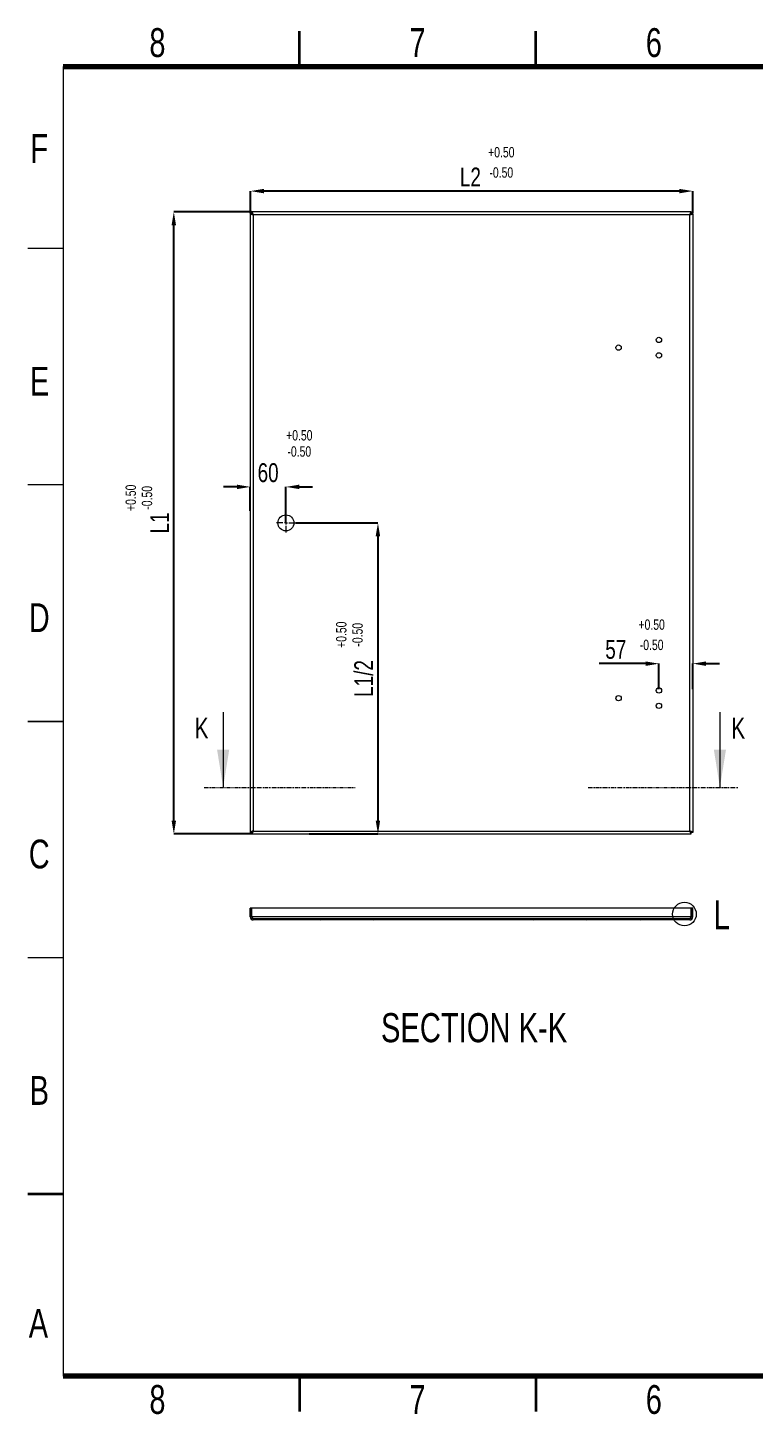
# Model space of a CAD drawing. Header units: millimetres. Extents: x 4737 to 8046, y 1342 to 3680.
# Drawn here: x 4737 to 5962, y 1342 to 3680 of the extents above; entities that cross this region are included whole.
import ezdxf

# ---------------------------------------------------------------- set-up
doc = ezdxf.new("R2010")
doc.units = ezdxf.units.MM
doc.linetypes.add('PHANTOM', pattern=[12.7, 6.35, -1.27, 1.27, -1.27, 1.27, -1.27])
doc.styles.add('SLDTEXTSTYLE0', font='TXT', dxfattribs={"width": 0.75})
doc.dimstyles.new('SLDDIMSTYLE30', dxfattribs={"dimscale": 15, "dimtxt": 2.116667, "dimasz": 1.5, "dimexe": 0, "dimexo": 0.0625, "dimgap": 0.529167, "dimtad": 1, "dimdec": 0, "dimrnd": 1e-09, "dimzin": 12, "dimdsep": 46, "dimtxsty": 'SLDTEXTSTYLE0', "dimcen": 0.09, "dimadec": 0, "dimazin": 3, "dimtfac": 1, "dimtdec": 0, "dimtofl": 0, "dimtmove": 0, "dimatfit": 3, "dimfxl": 1, "dimfrac": 2, "dimtolj": 1, "dimtzin": 12, "dimarcsym": 0})

# ---------------------------------------------------------------- blocks, each defined once
blk = doc.blocks.new('SW_CENTERMARKSYMBOL_16')
at = {"color": 0, "linetype": 'Continuous', "lineweight": 0}
for p, q in [((-0.25, 0), (-0.8, 0)), ((0, 0), (-0.125, 0)), ((0, 0.25), (0, 0.8)), ((0, 0), (0, 0.125)), ((0, 0), (0, -0.125)), ((0, 0), (0.125, 0)), ((0.25, 0), (0.8, 0)), ((0, -0.25), (0, -0.8))]:
    blk.add_line(p, q, dxfattribs=at)
blk = doc.blocks.new('*D37')
at = {"color": 0, "lineweight": -2, "transparency": 16777216}
for p, q in [((5114.5, 3369.6), (4983.7, 3369.6)), ((4983.7, 2343.1), (4983.7, 3347.1)), ((5114.6, 2320.6), (4983.7, 2320.6))]:
    blk.add_line(p, q, dxfattribs=at)
at = {"color": 0, "transparency": 16777216}
for points in [[(4980, 3347.1), (4987.5, 3347.1), (4983.7, 3369.6)], [(4980, 2343.1), (4987.5, 2343.1), (4983.7, 2320.6)]]:
    blk.add_solid(points, dxfattribs=at)
at = {"layer": 'Defpoints', "color": 0, "transparency": 16777216}
for p in [(4983.7, 3369.6), (5115.4, 3369.6), (5115.5, 2320.6)]:
    blk.add_point(p, dxfattribs=at)
at = {"color": 0, "transparency": 16777216, "insert": (4959.9, 2845.1), "char_height": 31.75, "attachment_point": 5, "rotation": 90, "style": 'SLDTEXTSTYLE0'}
blk.add_mtext('\\A1;L1', dxfattribs=at)
blk = doc.blocks.new('*D38')
at = {"color": 0, "lineweight": -2, "transparency": 16777216}
for p, q in [((5113, 3367.3), (5113, 3404.6)), ((5836.2, 3404.6), (5135.5, 3404.6)), ((5858.7, 3367.7), (5858.7, 3404.6))]:
    blk.add_line(p, q, dxfattribs=at)
at = {"color": 0, "transparency": 16777216}
for points in [[(5135.5, 3408.3), (5135.5, 3400.8), (5113, 3404.6)], [(5836.2, 3408.3), (5836.2, 3400.8), (5858.7, 3404.6)]]:
    blk.add_solid(points, dxfattribs=at)
at = {"layer": 'Defpoints', "color": 0, "transparency": 16777216}
for p in [(5113, 3404.6), (5858.7, 3366.8), (5113, 3366.4)]:
    blk.add_point(p, dxfattribs=at)
at = {"color": 0, "transparency": 16777216, "insert": (5483.8, 3428.4), "char_height": 31.75, "attachment_point": 5, "style": 'SLDTEXTSTYLE0'}
blk.add_mtext('\\A1;L2', dxfattribs=at)
blk = doc.blocks.new('*D39')
at = {"color": 0, "lineweight": -2, "transparency": 16777216}
for p, q in [((5090.2, 2905.8), (5067.7, 2905.8)), ((5112.7, 2865.5), (5112.7, 2905.8)), ((5172.7, 2844.8), (5172.7, 2905.8)), ((5195.2, 2905.8), (5217.7, 2905.8))]:
    blk.add_line(p, q, dxfattribs=at)
at = {"color": 0, "transparency": 16777216}
for points in [[(5090.2, 2909.6), (5090.2, 2902.1), (5112.7, 2905.8)], [(5195.2, 2909.6), (5195.2, 2902.1), (5172.7, 2905.8)]]:
    blk.add_solid(points, dxfattribs=at)
at = {"layer": 'Defpoints', "color": 0, "transparency": 16777216}
for p in [(5112.7, 2905.8), (5112.7, 2864.5), (5172.7, 2843.8)]:
    blk.add_point(p, dxfattribs=at)
at = {"color": 0, "transparency": 16777216, "insert": (5142.7, 2929.6), "char_height": 31.75, "attachment_point": 5, "style": 'SLDTEXTSTYLE0'}
blk.add_mtext('\\A1;60', dxfattribs=at)
blk = doc.blocks.new('*D40')
at = {"color": 0, "lineweight": -2, "transparency": 16777216}
for p, q in [((5189.6, 2845.1), (5327.9, 2845.1)), ((5327.9, 2822.6), (5327.9, 2343.1)), ((5212, 2320.6), (5327.9, 2320.6))]:
    blk.add_line(p, q, dxfattribs=at)
at = {"color": 0, "transparency": 16777216}
for points in [[(5324.1, 2822.6), (5331.6, 2822.6), (5327.9, 2845.1)], [(5324.1, 2343.1), (5331.6, 2343.1), (5327.9, 2320.6)]]:
    blk.add_solid(points, dxfattribs=at)
at = {"layer": 'Defpoints', "color": 0, "transparency": 16777216}
for p in [(5188.7, 2845.1), (5211.1, 2320.6), (5327.9, 2320.6)]:
    blk.add_point(p, dxfattribs=at)
at = {"color": 0, "transparency": 16777216, "insert": (5304.1, 2582.8), "char_height": 31.75, "attachment_point": 5, "rotation": 90, "style": 'SLDTEXTSTYLE0'}
blk.add_mtext('\\A1;L1/2', dxfattribs=at)
blk = doc.blocks.new('*D43')
at = {"color": 0, "lineweight": -2, "transparency": 16777216}
for p, q in [((5779.2, 2607.8), (5701.1, 2607.8)), ((5801.7, 2564.8), (5801.7, 2607.8)), ((5858.7, 2564.8), (5858.7, 2607.8)), ((5881.2, 2607.8), (5903.7, 2607.8))]:
    blk.add_line(p, q, dxfattribs=at)
at = {"color": 0, "transparency": 16777216}
for points in [[(5779.2, 2611.5), (5779.2, 2604), (5801.7, 2607.8)], [(5881.2, 2611.5), (5881.2, 2604), (5858.7, 2607.8)]]:
    blk.add_solid(points, dxfattribs=at)
at = {"layer": 'Defpoints', "color": 0, "transparency": 16777216}
for p in [(5858.7, 2607.8), (5801.7, 2563.8), (5858.7, 2563.8)]:
    blk.add_point(p, dxfattribs=at)
at = {"color": 0, "transparency": 16777216, "insert": (5728.9, 2631.6), "char_height": 31.75, "attachment_point": 5, "style": 'SLDTEXTSTYLE0'}
blk.add_mtext('\\A1;57', dxfattribs=at)

msp = doc.modelspace()

# ---------------------------------------------------------------- hatches: boundary and pattern name
at = {"linetype": 'Continuous', "lineweight": 20}
h = msp.add_hatch(dxfattribs=at)
h.set_pattern_fill('ANSI31', scale=20, style=0)
h.set_pattern_definition([(45, (-561.32, -742.63), (-44.9013, 44.9013), [])])
edge = h.paths.add_edge_path(flags=0)
edge.add_line((5858.7, 2180.7), (5858.7, 2195.7))
edge.add_line((5858.7, 2195.7), (5856.7, 2195.7))
edge.add_line((5856.7, 2195.7), (5856.7, 2180.7))
edge.add_arc((5853.7, 2180.7), 3, 270, 360, ccw=False)
edge.add_line((5853.7, 2177.7), (5117.7, 2177.7))
edge.add_arc((5117.7, 2180.7), 3, 180, 270, ccw=False)
edge.add_line((5114.7, 2180.7), (5114.7, 2195.7))
edge.add_line((5114.7, 2195.7), (5112.7, 2195.7))
edge.add_line((5112.7, 2195.7), (5112.7, 2180.7))
edge.add_arc((5117.7, 2180.7), 5, 180, 270)
edge.add_line((5117.7, 2175.7), (5853.7, 2175.7))
edge.add_arc((5853.7, 2180.7), 5, 270, 360)

# ---------------------------------------------------------------- linework, layer by layer
at = {"linetype": 'Continuous', "lineweight": 35}
for p, q in [((5195.8, 3614.6), (5195.8, 3674.4)), ((5594.3, 3614.6), (5594.3, 3674.4)), ((4797.2, 1713.4), (4737.4, 1713.4)), ((5195.8, 1406.5), (5195.8, 1346.7)), ((5594.3, 1406.5), (5594.3, 1346.7))]:
    msp.add_line(p, q, dxfattribs=at)
at = {"linetype": 'Continuous', "lineweight": 70}
for p, q in [((4797.2, 3614.6), (7985.8, 3614.6)), ((7985.8, 1406.5), (4797.2, 1406.5))]:
    msp.add_line(p, q, dxfattribs=at)
at = {"lineweight": 20}
msp.add_line((4797.2, 3614.6), (4797.2, 1406.5), dxfattribs=at)
at = {"color": 7, "linetype": 'Continuous', "lineweight": 20}
for p, q in [((5112.7, 3366.9), (5112.7, 2323.3)), ((5112.7, 3366.9), (5114.7, 3366.9)), ((5856, 3369.6), (5115.4, 3369.6)), ((5115.4, 3369.6), (5115.4, 3367.6)), ((5856, 3369.6), (5856, 3367.6)), ((5858.7, 3366.9), (5856.7, 3366.9)), ((5858.7, 3366.9), (5858.7, 2323.3)), ((5117.7, 3364.6), (5117.7, 2325.6)), ((5853.7, 3364.6), (5117.7, 3364.6)), ((5853.7, 2325.6), (5853.7, 3364.6)), ((5066.9, 2526), (5066.9, 2399)), ((5904.5, 2526), (5904.5, 2399)), ((5112.7, 2323.3), (5114.7, 2323.3)), ((5115.4, 2320.6), (5115.4, 2322.6)), ((5115.4, 2320.6), (5856, 2320.6)), ((5117.7, 2325.6), (5853.7, 2325.6)), ((5856, 2320.6), (5856, 2322.6)), ((5858.7, 2323.3), (5856.7, 2323.3)), ((5112.7, 2180.7), (5112.7, 2195.7)), ((5114.7, 2195.7), (5112.7, 2195.7)), ((5114.7, 2180.7), (5114.7, 2195.7)), ((5115.4, 2180.7), (5115.4, 2195.7)), ((5856, 2195.7), (5115.4, 2195.7)), ((5856, 2180.7), (5115.4, 2180.7)), ((5853.7, 2177.7), (5117.7, 2177.7)), ((5853.7, 2175.7), (5117.7, 2175.7)), ((5856, 2180.7), (5856, 2195.7)), ((5856.7, 2180.7), (5856.7, 2195.7)), ((5858.7, 2195.7), (5856.7, 2195.7)), ((5858.7, 2180.7), (5858.7, 2195.7))]:
    msp.add_line(p, q, dxfattribs=at)
at = {"linetype": 'Continuous', "lineweight": 20}
for p, q in [((4797.2, 3307.7), (4737.4, 3307.7)), ((4797.2, 2909.1), (4737.4, 2909.1)), ((4737.4, 2510.5), (4797.2, 2510.5)), ((4797.2, 2510.5), (4737.4, 2510.5)), ((4797.2, 2112), (4737.4, 2112))]:
    msp.add_line(p, q, dxfattribs=at)
at = {"color": 7, "linetype": 'PHANTOM', "lineweight": 20}
for p, q in [((5035.1, 2399), (5289.3, 2399)), ((5682.2, 2399), (5936.2, 2399))]:
    msp.add_line(p, q, dxfattribs=at)
at = {"color": 7, "linetype": 'Continuous', "lineweight": 20}
for centre, radius in [((5801.7, 3153.6), 4.5), ((5733.7, 3140.6), 4.5), ((5801.7, 3127.6), 4.5), ((5172.7, 2845.1), 13.5), ((5733.7, 2549.6), 4.5), ((5801.7, 2562.6), 4.5), ((5801.7, 2536.6), 4.5), ((5844.7, 2185.5), 19.9)]:
    msp.add_circle(centre, radius, dxfattribs=at)
for centre, radius, start, end in [((5117.7, 2180.7), 5, 180, 270), ((5117.7, 2180.7), 3, 180, 270), ((5853.7, 2180.7), 5, 270, 0), ((5853.7, 2180.7), 3, 270, 0)]:
    msp.add_arc(centre, radius, start, end, dxfattribs=at)
for points, knots in [([(5112.7, 3366.9), (5112.7, 3366.8), (5112.7, 3366.7), (5112.8, 3366.6), (5112.9, 3366.5), (5113, 3366.4), (5113, 3366.4), (5113.2, 3366.2), (5113.4, 3366.1), (5113.7, 3365.9), (5113.9, 3365.8), (5114.4, 3365.6), (5114.6, 3365.6), (5115.2, 3365.4), (5115.5, 3365.3), (5116.1, 3365.1), (5116.4, 3365), (5117, 3364.8), (5117.4, 3364.7), (5117.7, 3364.6)], [0, 0, 0, 0, 0.125, 0.125, 0.1875, 0.1875, 0.25, 0.25, 0.375, 0.375, 0.5, 0.5, 0.625, 0.625, 0.75, 0.75, 0.875, 0.875, 1, 1, 1, 1]), ([(5114.7, 3366.9), (5114.7, 3366.8), (5114.7, 3366.7), (5114.8, 3366.5), (5114.8, 3366.4), (5115, 3366.2), (5115.1, 3366.1), (5115.3, 3365.9), (5115.4, 3365.8), (5115.7, 3365.6), (5115.9, 3365.6), (5116.2, 3365.4), (5116.4, 3365.3), (5116.7, 3365.1), (5116.9, 3365), (5117.3, 3364.8), (5117.5, 3364.7), (5117.7, 3364.6)], [0, 0, 0, 0, 0.125, 0.125, 0.25, 0.25, 0.375, 0.375, 0.5, 0.5, 0.625, 0.625, 0.75, 0.75, 0.875, 0.875, 1, 1, 1, 1]), ([(5117.7, 3364.6), (5117.6, 3364.9), (5117.5, 3365.3), (5117.4, 3365.7), (5117.3, 3365.9), (5117.2, 3366.2), (5117.2, 3366.4), (5117, 3366.8), (5116.9, 3367.1), (5116.7, 3367.6), (5116.6, 3367.9), (5116.5, 3368.4), (5116.4, 3368.6), (5116.2, 3368.9), (5116.1, 3369.1), (5115.9, 3369.3), (5115.8, 3369.4), (5115.6, 3369.6), (5115.5, 3369.6), (5115.4, 3369.6)], [0, 0, 0, 0, 0.125, 0.125, 0.1875, 0.1875, 0.25, 0.25, 0.375, 0.375, 0.5, 0.5, 0.625, 0.625, 0.75, 0.75, 0.875, 0.875, 1, 1, 1, 1]), ([(5117.7, 3364.6), (5117.6, 3364.8), (5117.5, 3365), (5117.3, 3365.4), (5117.2, 3365.6), (5117, 3365.9), (5116.9, 3366.1), (5116.7, 3366.4), (5116.6, 3366.6), (5116.5, 3366.9), (5116.4, 3367), (5116.2, 3367.2), (5116.1, 3367.3), (5115.9, 3367.4), (5115.8, 3367.5), (5115.6, 3367.6), (5115.5, 3367.6), (5115.4, 3367.6)], [0, 0, 0, 0, 0.125, 0.125, 0.25, 0.25, 0.375, 0.375, 0.5, 0.5, 0.625, 0.625, 0.75, 0.75, 0.875, 0.875, 1, 1, 1, 1]), ([(5856, 3369.6), (5855.9, 3369.6), (5855.8, 3369.6), (5855.7, 3369.5), (5855.6, 3369.4), (5855.5, 3369.3), (5855.5, 3369.3), (5855.3, 3369.1), (5855.2, 3368.9), (5855, 3368.6), (5854.9, 3368.4), (5854.7, 3367.9), (5854.7, 3367.7), (5854.5, 3367.1), (5854.4, 3366.8), (5854.2, 3366.2), (5854.1, 3365.9), (5853.9, 3365.3), (5853.8, 3364.9), (5853.7, 3364.6)], [0, 0, 0, 0, 0.125, 0.125, 0.1875, 0.1875, 0.25, 0.25, 0.375, 0.375, 0.5, 0.5, 0.625, 0.625, 0.75, 0.75, 0.875, 0.875, 1, 1, 1, 1]), ([(5856, 3367.6), (5855.9, 3367.6), (5855.8, 3367.6), (5855.6, 3367.5), (5855.5, 3367.4), (5855.3, 3367.3), (5855.2, 3367.2), (5855, 3367), (5854.9, 3366.9), (5854.7, 3366.6), (5854.7, 3366.4), (5854.5, 3366.1), (5854.4, 3365.9), (5854.2, 3365.6), (5854.1, 3365.4), (5853.9, 3365), (5853.8, 3364.8), (5853.7, 3364.6)], [0, 0, 0, 0, 0.125, 0.125, 0.25, 0.25, 0.375, 0.375, 0.5, 0.5, 0.625, 0.625, 0.75, 0.75, 0.875, 0.875, 1, 1, 1, 1]), ([(5853.7, 3364.6), (5854, 3364.7), (5854.3, 3364.8), (5854.8, 3364.9), (5855, 3365), (5855.3, 3365.1), (5855.5, 3365.1), (5855.9, 3365.3), (5856.2, 3365.4), (5856.7, 3365.6), (5857, 3365.6), (5857.5, 3365.8), (5857.7, 3365.9), (5858, 3366.1), (5858.2, 3366.2), (5858.4, 3366.4), (5858.5, 3366.5), (5858.7, 3366.7), (5858.7, 3366.8), (5858.7, 3366.9)], [0, 0, 0, 0, 0.125, 0.125, 0.1875, 0.1875, 0.25, 0.25, 0.375, 0.375, 0.5, 0.5, 0.625, 0.625, 0.75, 0.75, 0.875, 0.875, 1, 1, 1, 1]), ([(5853.7, 3364.6), (5853.9, 3364.7), (5854.1, 3364.8), (5854.5, 3365), (5854.7, 3365.1), (5855, 3365.3), (5855.2, 3365.4), (5855.5, 3365.6), (5855.7, 3365.6), (5856, 3365.8), (5856.1, 3365.9), (5856.3, 3366.1), (5856.4, 3366.2), (5856.5, 3366.4), (5856.6, 3366.5), (5856.7, 3366.7), (5856.7, 3366.8), (5856.7, 3366.9)], [0, 0, 0, 0, 0.125, 0.125, 0.25, 0.25, 0.375, 0.375, 0.5, 0.5, 0.625, 0.625, 0.75, 0.75, 0.875, 0.875, 1, 1, 1, 1]), ([(5117.7, 2325.6), (5117.4, 2325.5), (5117, 2325.4), (5116.6, 2325.3), (5116.4, 2325.2), (5116.1, 2325.1), (5115.9, 2325.1), (5115.5, 2324.9), (5115.2, 2324.8), (5114.6, 2324.6), (5114.4, 2324.5), (5113.9, 2324.4), (5113.7, 2324.3), (5113.4, 2324.1), (5113.2, 2324), (5113, 2323.8), (5112.9, 2323.7), (5112.7, 2323.5), (5112.7, 2323.4), (5112.7, 2323.3)], [0, 0, 0, 0, 0.125, 0.125, 0.1875, 0.1875, 0.25, 0.25, 0.375, 0.375, 0.5, 0.5, 0.625, 0.625, 0.75, 0.75, 0.875, 0.875, 1, 1, 1, 1]), ([(5117.7, 2325.6), (5117.5, 2325.5), (5117.3, 2325.4), (5116.9, 2325.2), (5116.7, 2325.1), (5116.4, 2324.9), (5116.2, 2324.8), (5115.9, 2324.6), (5115.7, 2324.5), (5115.4, 2324.4), (5115.3, 2324.3), (5115.1, 2324.1), (5115, 2324), (5114.8, 2323.8), (5114.8, 2323.7), (5114.7, 2323.5), (5114.7, 2323.4), (5114.7, 2323.3)], [0, 0, 0, 0, 0.125, 0.125, 0.25, 0.25, 0.375, 0.375, 0.5, 0.5, 0.625, 0.625, 0.75, 0.75, 0.875, 0.875, 1, 1, 1, 1]), ([(5115.4, 2320.6), (5115.5, 2320.6), (5115.6, 2320.6), (5115.7, 2320.7), (5115.8, 2320.8), (5115.9, 2320.9), (5115.9, 2320.9), (5116.1, 2321.1), (5116.2, 2321.3), (5116.4, 2321.6), (5116.5, 2321.8), (5116.6, 2322.3), (5116.7, 2322.5), (5116.9, 2323.1), (5117, 2323.4), (5117.2, 2324), (5117.3, 2324.3), (5117.5, 2324.9), (5117.6, 2325.3), (5117.7, 2325.6)], [0, 0, 0, 0, 0.125, 0.125, 0.1875, 0.1875, 0.25, 0.25, 0.375, 0.375, 0.5, 0.5, 0.625, 0.625, 0.75, 0.75, 0.875, 0.875, 1, 1, 1, 1]), ([(5115.4, 2322.6), (5115.5, 2322.6), (5115.6, 2322.6), (5115.8, 2322.7), (5115.9, 2322.8), (5116.1, 2322.9), (5116.2, 2323), (5116.4, 2323.2), (5116.5, 2323.3), (5116.6, 2323.6), (5116.7, 2323.8), (5116.9, 2324.1), (5117, 2324.3), (5117.2, 2324.6), (5117.3, 2324.8), (5117.5, 2325.2), (5117.6, 2325.4), (5117.7, 2325.6)], [0, 0, 0, 0, 0.125, 0.125, 0.25, 0.25, 0.375, 0.375, 0.5, 0.5, 0.625, 0.625, 0.75, 0.75, 0.875, 0.875, 1, 1, 1, 1]), ([(5858.7, 2323.3), (5858.7, 2323.4), (5858.7, 2323.5), (5858.6, 2323.6), (5858.5, 2323.7), (5858.4, 2323.8), (5858.4, 2323.8), (5858.2, 2324), (5858, 2324.1), (5857.7, 2324.3), (5857.5, 2324.4), (5857, 2324.5), (5856.7, 2324.6), (5856.2, 2324.8), (5855.9, 2324.9), (5855.3, 2325.1), (5855, 2325.2), (5854.4, 2325.4), (5854, 2325.5), (5853.7, 2325.6)], [0, 0, 0, 0, 0.125, 0.125, 0.1875, 0.1875, 0.25, 0.25, 0.375, 0.375, 0.5, 0.5, 0.625, 0.625, 0.75, 0.75, 0.875, 0.875, 1, 1, 1, 1]), ([(5853.7, 2325.6), (5853.8, 2325.3), (5853.9, 2324.9), (5854, 2324.5), (5854.1, 2324.3), (5854.2, 2324), (5854.2, 2323.8), (5854.4, 2323.4), (5854.5, 2323.1), (5854.6, 2322.6), (5854.7, 2322.3), (5854.9, 2321.8), (5855, 2321.6), (5855.2, 2321.3), (5855.3, 2321.1), (5855.5, 2320.9), (5855.6, 2320.8), (5855.8, 2320.6), (5855.9, 2320.6), (5856, 2320.6)], [0, 0, 0, 0, 0.125, 0.125, 0.1875, 0.1875, 0.25, 0.25, 0.375, 0.375, 0.5, 0.5, 0.625, 0.625, 0.75, 0.75, 0.875, 0.875, 1, 1, 1, 1]), ([(5853.7, 2325.6), (5853.8, 2325.4), (5853.9, 2325.2), (5854.1, 2324.8), (5854.2, 2324.6), (5854.4, 2324.3), (5854.5, 2324.1), (5854.6, 2323.8), (5854.7, 2323.6), (5854.9, 2323.3), (5855, 2323.2), (5855.2, 2323), (5855.3, 2322.9), (5855.5, 2322.8), (5855.6, 2322.7), (5855.8, 2322.6), (5855.9, 2322.6), (5856, 2322.6)], [0, 0, 0, 0, 0.125, 0.125, 0.25, 0.25, 0.375, 0.375, 0.5, 0.5, 0.625, 0.625, 0.75, 0.75, 0.875, 0.875, 1, 1, 1, 1]), ([(5856.7, 2323.3), (5856.7, 2323.4), (5856.7, 2323.5), (5856.6, 2323.7), (5856.5, 2323.8), (5856.4, 2324), (5856.3, 2324.1), (5856.1, 2324.3), (5856, 2324.4), (5855.7, 2324.5), (5855.5, 2324.6), (5855.2, 2324.8), (5855, 2324.9), (5854.7, 2325.1), (5854.5, 2325.2), (5854.1, 2325.4), (5853.9, 2325.5), (5853.7, 2325.6)], [0, 0, 0, 0, 0.125, 0.125, 0.25, 0.25, 0.375, 0.375, 0.5, 0.5, 0.625, 0.625, 0.75, 0.75, 0.875, 0.875, 1, 1, 1, 1]), ([(5115.4, 2180.7), (5115.6, 2180.1), (5115.8, 2179.2), (5116.1, 2178.5), (5116.2, 2178.2)], [0, 0, 0, 0, 0.652423, 1, 1, 1, 1]), ([(5115.4, 2180.7), (5115.5, 2180.5), (5115.6, 2180.4), (5115.8, 2180), (5115.9, 2179.8), (5116.1, 2179.4), (5116.2, 2179.2), (5116.4, 2178.9), (5116.5, 2178.8), (5116.6, 2178.5), (5116.7, 2178.4), (5116.9, 2178.1), (5117, 2178), (5117.2, 2177.9), (5117.3, 2177.8), (5117.5, 2177.8), (5117.6, 2177.7), (5117.7, 2177.7)], [0, 0, 0, 0, 0.125, 0.125, 0.25, 0.25, 0.375, 0.375, 0.5, 0.5, 0.625, 0.625, 0.75, 0.75, 0.875, 0.875, 1, 1, 1, 1]), ([(5853.7, 2177.7), (5853.8, 2177.7), (5853.9, 2177.8), (5854.1, 2177.8), (5854.2, 2177.9), (5854.4, 2178), (5854.5, 2178.1), (5854.6, 2178.4), (5854.7, 2178.5), (5854.9, 2178.8), (5855, 2178.9), (5855.2, 2179.2), (5855.3, 2179.4), (5855.5, 2179.8), (5855.6, 2180), (5855.8, 2180.3), (5855.9, 2180.5), (5856, 2180.7)], [0, 0, 0, 0, 0.125, 0.125, 0.25, 0.25, 0.375, 0.375, 0.5, 0.5, 0.625, 0.625, 0.75, 0.75, 0.875, 0.875, 1, 1, 1, 1]), ([(5855.2, 2178.2), (5855.2, 2178.2), (5855.4, 2178.7), (5855.7, 2179.6), (5855.9, 2180.5), (5856, 2180.7)], [0, 0, 0, 0, 0.027431, 0.688966, 1, 1, 1, 1])]:
    msp.add_open_spline(points, degree=3, knots=knots, dxfattribs=at)
for points in [[(5066.9, 2399), (5077.1, 2462.5), (5056.7, 2462.5)], [(5904.5, 2399), (5914.7, 2462.5), (5894.3, 2462.5)]]:
    msp.add_solid(points, dxfattribs=at)

# ---------------------------------------------------------------- block references
at = {"color": 7, "linetype": 'Continuous', "lineweight": 20, "xscale": 19.99999999999924, "yscale": 19.99999999999924, "zscale": 19.99999999999924}
msp.add_blockref('SW_CENTERMARKSYMBOL_16', (5172.7, 2845.1), dxfattribs=at)

# ---------------------------------------------------------------- texts
at = {"linetype": 'Continuous', "lineweight": 0, "char_height": 48.6, "attachment_point": 2, "style": 'SLDTEXTSTYLE0'}
for s, insert in [('8', (4956.1, 3679.3)), ('7', (5394.6, 3679.3)), ('6', (5793.1, 3679.3)), ('F', (4756.8, 3500.8)), ('A', (4755.4, 1519.9)), ('8', (4956.1, 1391.4)), ('7', (5394.6, 1391.4)), ('6', (5793.1, 1391.4))]:
    msp.add_mtext(s, dxfattribs=dict(at, insert=insert))
at = {"color": 7, "linetype": 'Continuous', "lineweight": 18, "char_height": 17.53, "attachment_point": 2, "style": 'SLDTEXTSTYLE0'}
for s, insert in [('\\A1;+0.50', (5535.9, 3478.9)), ('\\A1;-0.50', (5535.9, 3444.7)), ('\\A1;+0.50', (5195.3, 3001.6)), ('\\A1;-0.50', (5195.3, 2974.3)), ('\\A1;+0.50', (5789.4, 2682.4)), ('\\A1;-0.50', (5789.4, 2648.2))]:
    msp.add_mtext(s, dxfattribs=dict(at, insert=insert))
at = {"linetype": 'Continuous', "lineweight": 20, "char_height": 48.6, "attachment_point": 2, "style": 'SLDTEXTSTYLE0'}
for s, insert in [('E', (4757.4, 3108.2)), ('D', (4756.8, 2709.6)), ('C', (4756.8, 2311.1)), ('B', (4757, 1912.5))]:
    msp.add_mtext(s, dxfattribs=dict(at, insert=insert))
at = {"color": 7, "linetype": 'Continuous', "lineweight": 18, "char_height": 17.53, "attachment_point": 2, "rotation": 90, "style": 'SLDTEXTSTYLE0'}
for s, insert in [('\\A1;+0.50', (4902.3, 2887.4)), ('\\A1;-0.50', (4929.7, 2887.4)), ('\\A1;+0.50', (5257.3, 2656.5)), ('\\A1;-0.50', (5284.7, 2656.5))]:
    msp.add_mtext(s, dxfattribs=dict(at, insert=insert))
at = {"color": 7, "linetype": 'Continuous', "lineweight": 20, "style": 'SLDTEXTSTYLE0'}
for s, insert, char_height, attachment_point in [('K', (5018.9, 2516.6), 35, 1), ('K', (5923.6, 2516.5), 35, 1), ('L', (5894, 2208.9), 49, 1), ('SECTION K-K', (5490, 2018.5), 49, 2)]:
    msp.add_mtext(s, dxfattribs=dict(at, insert=insert, char_height=char_height, attachment_point=attachment_point))

# ---------------------------------------------------------------- dimensions: what is measured, and where the dimension line sits
dim = msp.add_linear_dim(base=(5113, 3404.6), p1=(5858.7, 3366.8), p2=(5113, 3366.4), text='L2', dimstyle='SLDDIMSTYLE30')
dim.commit()
dim.dimension.update_dxf_attribs({"geometry": '*D38', "text_midpoint": (5483.8, 3404.6), "dimtype": 160})
for base, p1, p2, text, picture, middle in [((4983.7, 3369.6), (5115.5, 2320.6), (5115.4, 3369.6), 'L1', '*D37', (4959.9, 2845.1)), ((5327.9, 2320.6), (5188.7, 2845.1), (5211.1, 2320.6), 'L1/2', '*D40', (5304.1, 2582.8))]:
    dim = msp.add_linear_dim(base=base, p1=p1, p2=p2, angle=90, text=text, dimstyle='SLDDIMSTYLE30')
    dim.commit()
    dim.dimension.update_dxf_attribs({"geometry": picture, "text_midpoint": middle})
dim = msp.add_linear_dim(base=(5112.7, 2905.8), p1=(5172.7, 2843.8), p2=(5112.7, 2864.5), dimstyle='SLDDIMSTYLE30')
dim.commit()
dim.dimension.update_dxf_attribs({"geometry": '*D39', "text_midpoint": (5142.7, 2929.6)})
dim = msp.add_linear_dim(base=(5858.7, 2607.8), p1=(5801.7, 2563.8), p2=(5858.7, 2563.8), dimstyle='SLDDIMSTYLE30')
dim.commit()
dim.dimension.update_dxf_attribs({"geometry": '*D43', "text_midpoint": (5728.9, 2607.8), "dimtype": 160})

doc.saveas('drawing.dxf')
